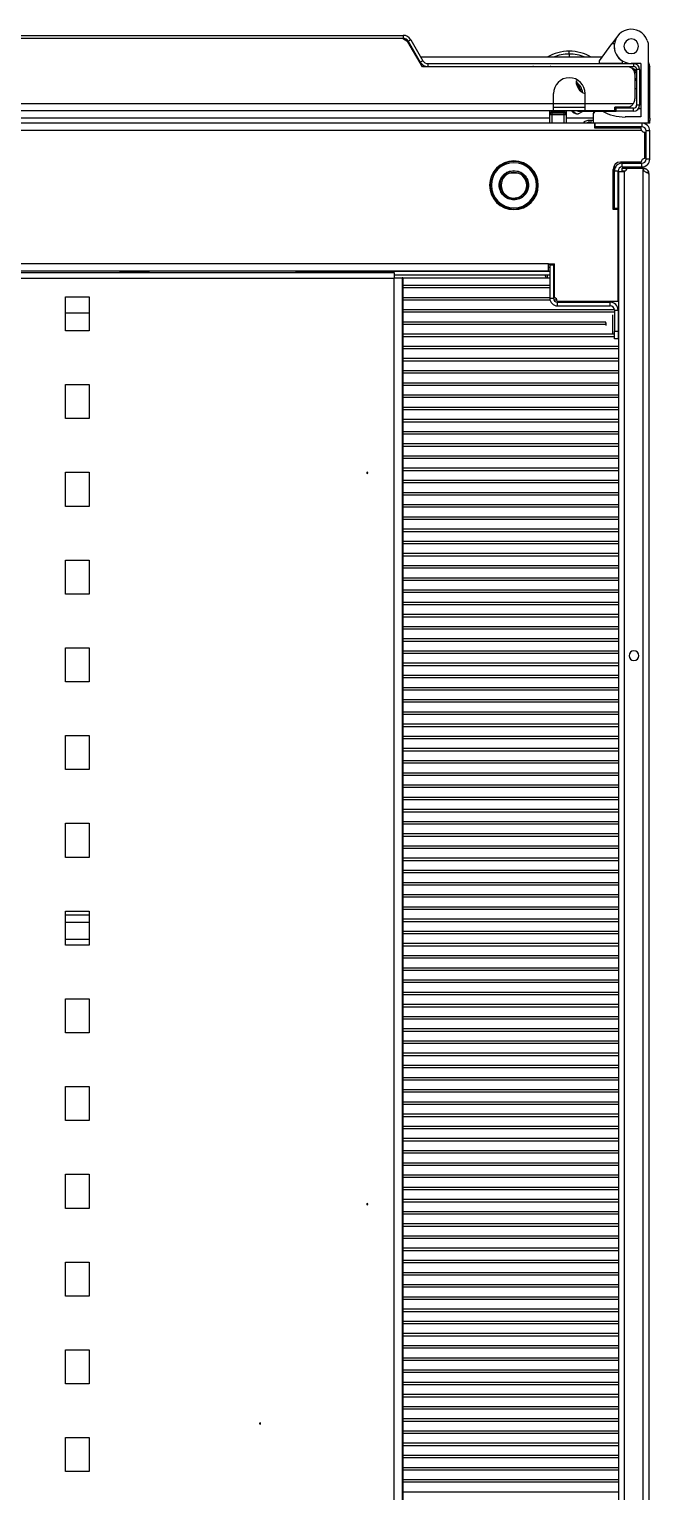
# Model space of a CAD drawing. Header units: millimetres. Extents: x 167 to 1022, y 285 to 720.
# Drawn here: x 721.2 to 746.6, y 659.5 to 719.5 of the extents above; entities that cross this region are included whole.
import ezdxf

# ---------------------------------------------------------------- set-up
doc = ezdxf.new("R2010")
doc.units = ezdxf.units.MM

msp = doc.modelspace()

# ---------------------------------------------------------------- linework, layer by layer
at = {"color": 7, "linetype": 'Continuous', "lineweight": 25}
for p, q in [((719.117, 719.214), (736.501, 719.214)), ((719.117, 719.094), (736.501, 719.094)), ((736.474, 719.084), (719.144, 719.084)), ((736.699, 718.954), (736.474, 719.084)), ((736.501, 719.214), (736.501, 719.094)), ((737.293, 717.924), (736.699, 718.954)), ((736.813, 719.034), (736.709, 718.974)), ((736.709, 718.974), (737.205, 718.114)), ((736.813, 719.034), (737.309, 718.174)), ((744.554, 718.164), (745.061, 718.863)), ((745.287, 719.175), (745.061, 718.863)), ((745.161, 718.863), (745.061, 718.863)), ((746.512, 719.003), (746.554, 718.887)), ((746.554, 718.887), (746.554, 715.614)), ((737.09, 718.314), (737.068, 718.314)), ((744.663, 718.314), (737.228, 718.314)), ((743.314, 718.448), (743.314, 718.564)), ((743.314, 718.448), (743.314, 718.314)), ((737.309, 718.174), (737.205, 718.114)), ((745.709, 717.924), (737.293, 717.924)), ((737.517, 718.054), (737.517, 717.934)), ((737.517, 718.054), (745.954, 718.054)), ((737.517, 717.934), (745.954, 717.934)), ((741.854, 717.934), (741.854, 717.924)), ((742.534, 717.934), (742.534, 717.924)), ((744.554, 718.064), (744.554, 718.164)), ((745.493, 718.064), (744.554, 718.064)), ((745.004, 718.064), (745.004, 718.054)), ((745.004, 717.934), (745.004, 717.924)), ((745.493, 718.064), (745.493, 718.164)), ((746.254, 718.064), (745.854, 718.064)), ((745.954, 718.054), (745.954, 717.934)), ((745.998, 717.674), (746.056, 717.707)), ((746.009, 717.624), (746.009, 716.61)), ((746.074, 717.654), (746.056, 717.707)), ((746.194, 717.814), (746.074, 717.814)), ((746.074, 717.814), (746.074, 716.344)), ((746.194, 717.814), (746.194, 716.344)), ((746.254, 718.064), (746.254, 715.864)), ((746.554, 718.007), (746.614, 717.914)), ((746.614, 717.914), (746.554, 717.914)), ((746.614, 715.814), (746.614, 717.914)), ((743.614, 717.207), (743.614, 717.341)), ((746.074, 717.014), (746.009, 717.014)), ((746.204, 717.014), (746.194, 717.014)), ((746.204, 716.864), (746.204, 717.014)), ((712.949, 716.424), (742.669, 716.424)), ((742.669, 716.424), (742.669, 716.824)), ((742.669, 716.124), (742.669, 716.424)), ((742.669, 716.424), (743.969, 716.424)), ((743.964, 716.846), (743.96, 716.844)), ((743.969, 716.424), (743.969, 716.824)), ((743.969, 716.124), (743.969, 716.424)), ((743.969, 716.424), (745.944, 716.424)), ((746.254, 716.864), (746.204, 716.864)), ((715.603, 716.124), (742.669, 716.124)), ((742.519, 715.814), (715.878, 715.814)), ((742.519, 716.004), (742.519, 716.124)), ((742.519, 715.965), (742.519, 716.004)), ((742.519, 715.965), (742.619, 715.965)), ((742.519, 715.614), (742.519, 715.965)), ((742.619, 716.075), (742.619, 716.124)), ((742.619, 716.036), (742.619, 716.075)), ((743.089, 716.075), (742.619, 716.075)), ((742.619, 715.965), (742.619, 716.036)), ((742.619, 716.036), (743.089, 716.036)), ((742.619, 715.965), (743.089, 715.965)), ((742.619, 715.614), (742.619, 715.965)), ((742.669, 716.274), (743.969, 716.274)), ((742.669, 716.124), (743.969, 716.124)), ((743.089, 716.124), (743.089, 716.075)), ((743.089, 716.075), (743.089, 716.036)), ((743.089, 716.036), (743.089, 715.965)), ((743.089, 715.965), (743.189, 715.965)), ((743.089, 715.965), (743.089, 715.614)), ((743.189, 716.124), (743.189, 716.004)), ((743.189, 716.004), (743.189, 715.965)), ((743.189, 715.965), (743.189, 715.614)), ((744.304, 715.814), (743.189, 715.814)), ((743.505, 716.031), (743.611, 715.99)), ((743.68, 715.989), (743.878, 716.104)), ((743.734, 716.104), (743.734, 716.124)), ((743.734, 716.104), (745.234, 716.104)), ((743.969, 716.124), (745.179, 716.124)), ((744.304, 716.104), (744.304, 716.014)), ((744.304, 716.014), (744.394, 716.104)), ((744.304, 715.614), (744.304, 716.014)), ((745.709, 716.274), (745.179, 716.274)), ((745.179, 716.124), (745.179, 716.274)), ((745.179, 716.264), (745.519, 716.264)), ((745.179, 716.224), (745.234, 716.224)), ((745.234, 716.104), (745.234, 716.224)), ((745.954, 716.224), (745.234, 716.224)), ((745.954, 716.104), (745.234, 716.104)), ((745.434, 716.224), (745.434, 716.264)), ((745.519, 716.264), (745.514, 716.274)), ((746.254, 715.864), (745.604, 715.864)), ((745.954, 716.104), (745.954, 716.224)), ((746.194, 716.344), (746.074, 716.344)), ((746.155, 716.214), (746.254, 716.214)), ((746.614, 715.814), (746.554, 715.814)), ((746.614, 715.814), (746.614, 715.714)), ((746.283, 715.314), (672.084, 715.314)), ((744.349, 715.614), (674.019, 715.614)), ((744.193, 715.714), (744.114, 715.723)), ((744.114, 715.723), (744.114, 715.632)), ((744.304, 715.714), (744.193, 715.714)), ((744.193, 715.714), (744.193, 715.614)), ((744.349, 715.614), (744.366, 715.614)), ((744.349, 715.614), (744.349, 715.414)), ((744.349, 715.464), (744.366, 715.464)), ((744.349, 715.414), (746.264, 715.414)), ((744.366, 715.614), (744.366, 715.464)), ((746.294, 715.614), (744.366, 715.614)), ((746.294, 715.464), (744.366, 715.464)), ((744.639, 715.464), (744.639, 715.414)), ((745.084, 715.414), (745.084, 715.464)), ((745.529, 715.414), (745.529, 715.464)), ((745.699, 715.414), (745.699, 715.464)), ((746.009, 715.414), (746.009, 715.464)), ((746.554, 715.614), (746.294, 715.614)), ((746.294, 715.614), (746.294, 715.464)), ((746.414, 714.164), (746.414, 715.238)), ((746.614, 715.294), (746.464, 715.294)), ((746.464, 714.134), (746.464, 715.294)), ((746.614, 715.714), (746.554, 715.714)), ((746.614, 715.614), (746.554, 715.614)), ((746.614, 715.614), (746.614, 715.714)), ((746.614, 714.134), (746.614, 715.294)), ((746.264, 714.014), (745.414, 714.014)), ((745.559, 714.014), (745.559, 713.964)), ((746.219, 714.014), (746.219, 713.964)), ((746.614, 714.134), (746.464, 714.134)), ((741.22, 713.554), (740.868, 713.554)), ((741.044, 713.589), (740.936, 713.567)), ((745.164, 713.724), (745.114, 713.724)), ((745.114, 712.064), (745.114, 713.714)), ((745.164, 713.554), (745.114, 713.554)), ((745.164, 713.874), (745.16, 713.874)), ((745.164, 713.874), (745.164, 713.724)), ((745.164, 713.644), (745.164, 713.724)), ((745.314, 713.644), (745.164, 713.644)), ((745.164, 712.114), (745.164, 713.644)), ((745.314, 712.114), (745.314, 713.644)), ((745.344, 713.405), (745.314, 713.414)), ((745.344, 713.624), (745.485, 713.624)), ((745.344, 604.904), (745.344, 713.624)), ((745.484, 713.814), (745.484, 713.964)), ((745.484, 713.964), (746.294, 713.964)), ((745.484, 713.814), (746.294, 713.814)), ((745.484, 713.644), (745.484, 713.764)), ((745.484, 713.764), (745.684, 713.764)), ((745.595, 713.644), (745.484, 713.644)), ((745.489, 713.794), (746.289, 713.794)), ((745.559, 713.814), (745.559, 713.794)), ((745.584, 604.889), (745.584, 713.639)), ((745.684, 713.737), (745.684, 713.764)), ((745.684, 713.764), (745.693, 713.764)), ((745.693, 713.764), (746.337, 713.764)), ((746.219, 713.814), (746.219, 713.794)), ((746.294, 713.814), (746.294, 713.964)), ((746.344, 713.764), (746.344, 713.715)), ((746.344, 604.812), (746.344, 713.715)), ((746.568, 713.609), (746.501, 713.584)), ((746.57, 713.576), (746.53, 713.576)), ((746.584, 713.524), (746.568, 713.609)), ((746.584, 713.524), (746.57, 713.576)), ((746.584, 605.004), (746.584, 713.524)), ((740.119, 713.064), (740.069, 713.064)), ((740.469, 713.064), (740.519, 713.064)), ((741.619, 713.064), (741.569, 713.064)), ((741.969, 713.064), (742.019, 713.064)), ((745.344, 712.974), (745.314, 712.974)), ((741.044, 712.539), (741.152, 712.56)), ((745.344, 712.474), (745.314, 712.474)), ((745.314, 712.414), (745.344, 712.422)), ((745.314, 712.064), (745.114, 712.064)), ((745.164, 712.114), (745.164, 712.064)), ((745.314, 712.114), (745.164, 712.114)), ((745.314, 708.314), (745.314, 712.064)), ((745.344, 710.564), (745.314, 710.534)), ((742.464, 709.834), (675.904, 709.834)), ((742.464, 709.834), (742.714, 709.834)), ((742.464, 709.534), (742.464, 709.834)), ((742.514, 709.804), (742.514, 709.834)), ((742.514, 709.804), (742.514, 708.434)), ((742.514, 709.804), (742.664, 709.804)), ((742.664, 709.804), (742.664, 709.834)), ((742.664, 709.804), (742.664, 708.434)), ((742.694, 709.264), (742.694, 709.834)), ((742.714, 708.455), (742.714, 709.834)), ((745.314, 710.044), (745.344, 710.014)), ((742.464, 709.534), (675.904, 709.534)), ((719.864, 709.489), (736.134, 709.489)), ((719.984, 709.249), (736.134, 709.249)), ((724.879, 709.534), (724.879, 709.489)), ((726.079, 709.524), (724.879, 709.524)), ((726.079, 709.534), (726.079, 709.489)), ((732.119, 709.489), (732.119, 709.534)), ((734.464, 709.524), (732.119, 709.524)), ((734.474, 709.534), (734.464, 709.524)), ((734.987, 709.524), (734.464, 709.524)), ((734.764, 709.524), (734.764, 709.489)), ((734.988, 709.534), (734.987, 709.524)), ((734.987, 709.524), (735.664, 709.524)), ((735.364, 709.524), (735.364, 709.489)), ((735.664, 709.524), (735.653, 709.534)), ((742.514, 709.524), (735.664, 709.524)), ((736.134, 709.489), (736.134, 709.249)), ((742.514, 709.374), (736.134, 709.374)), ((736.134, 709.264), (736.461, 709.264)), ((736.134, 609.279), (736.134, 709.249)), ((736.461, 709.264), (736.461, 609.264)), ((736.484, 709.264), (736.461, 709.264)), ((736.484, 709.264), (742.514, 709.264)), ((736.484, 709.264), (736.484, 609.264)), ((742.414, 709.374), (742.414, 709.264)), ((742.514, 709.694), (742.464, 709.694)), ((742.664, 709.264), (742.714, 709.264)), ((745.314, 709.264), (745.344, 709.264)), ((736.484, 708.964), (742.514, 708.964)), ((736.484, 708.864), (742.514, 708.864)), ((742.664, 708.964), (742.714, 708.964)), ((742.664, 708.864), (742.714, 708.864)), ((745.314, 708.964), (745.344, 708.964)), ((745.314, 708.864), (745.344, 708.864)), ((722.654, 707.089), (722.654, 708.489)), ((722.654, 708.489), (723.634, 708.489)), ((723.634, 708.474), (722.654, 708.474)), ((723.634, 708.489), (723.634, 707.089)), ((736.484, 708.464), (742.514, 708.464)), ((736.484, 708.364), (742.521, 708.364)), ((742.514, 708.434), (742.664, 708.434)), ((742.664, 708.464), (742.714, 708.464)), ((742.679, 708.364), (742.805, 708.364)), ((742.814, 708.314), (745.314, 708.314)), ((742.834, 708.114), (742.834, 708.264)), ((742.834, 708.264), (744.994, 708.264)), ((742.834, 708.114), (744.994, 708.114)), ((744.994, 708.114), (744.994, 708.264)), ((745.314, 708.464), (745.344, 708.464)), ((745.314, 708.364), (745.344, 708.364)), ((723.634, 707.814), (722.654, 707.814)), ((736.484, 707.964), (745.163, 707.964)), ((736.484, 707.864), (745.164, 707.864)), ((736.484, 707.464), (744.815, 707.464)), ((744.814, 707.439), (744.814, 707.309)), ((745.084, 707.746), (745.084, 707.002)), ((745.164, 707.944), (745.314, 707.944)), ((745.164, 707.944), (745.164, 707.064)), ((745.313, 707.964), (745.344, 707.964)), ((745.314, 707.944), (745.314, 707.064)), ((745.314, 707.864), (745.344, 707.864)), ((745.314, 707.464), (745.344, 707.464)), ((723.634, 707.089), (722.654, 707.089)), ((736.484, 707.364), (744.814, 707.364)), ((736.484, 706.964), (745.164, 706.964)), ((736.484, 706.864), (745.164, 706.864)), ((745.084, 706.964), (745.084, 706.941)), ((745.164, 706.764), (745.164, 707.064)), ((745.314, 707.064), (745.164, 707.064)), ((745.314, 707.364), (745.344, 707.364)), ((745.314, 707.064), (745.314, 706.764)), ((745.314, 706.964), (745.344, 706.964)), ((745.314, 706.864), (745.344, 706.864)), ((736.484, 706.464), (745.344, 706.464)), ((736.484, 706.364), (745.344, 706.364)), ((745.314, 706.764), (745.164, 706.764)), ((736.484, 705.964), (745.344, 705.964)), ((736.484, 705.864), (745.344, 705.864)), ((736.484, 705.464), (745.344, 705.464)), ((736.484, 705.364), (745.344, 705.364)), ((722.654, 704.889), (723.634, 704.889)), ((722.654, 703.489), (722.654, 704.889)), ((723.634, 704.889), (723.634, 703.489)), ((736.484, 704.964), (745.344, 704.964)), ((736.484, 704.864), (745.344, 704.864)), ((736.484, 704.464), (745.344, 704.464)), ((736.484, 704.364), (745.344, 704.364)), ((736.484, 703.964), (745.344, 703.964)), ((736.484, 703.864), (745.344, 703.864)), ((723.634, 703.489), (722.654, 703.489)), ((736.484, 703.464), (745.344, 703.464)), ((736.484, 703.364), (745.344, 703.364)), ((736.484, 702.964), (745.344, 702.964)), ((736.484, 702.864), (745.344, 702.864)), ((736.484, 702.464), (745.344, 702.464)), ((736.484, 702.364), (745.344, 702.364)), ((736.484, 701.964), (745.344, 701.964)), ((736.484, 701.864), (745.344, 701.864)), ((736.484, 701.464), (745.344, 701.464)), ((722.654, 701.289), (723.634, 701.289)), ((722.654, 699.889), (722.654, 701.289)), ((723.634, 701.289), (723.634, 699.889)), ((735.034, 701.264), (735.034, 701.289)), ((735.034, 701.264), (735.034, 701.239)), ((736.484, 701.364), (745.344, 701.364)), ((736.484, 700.964), (745.344, 700.964)), ((736.484, 700.864), (745.344, 700.864)), ((736.484, 700.464), (745.344, 700.464)), ((736.484, 700.364), (745.344, 700.364)), ((723.634, 699.889), (722.654, 699.889)), ((736.484, 699.964), (745.344, 699.964)), ((736.484, 699.864), (745.344, 699.864)), ((736.484, 699.464), (745.344, 699.464)), ((736.484, 699.364), (745.344, 699.364)), ((736.484, 698.964), (745.344, 698.964)), ((736.484, 698.864), (745.344, 698.864)), ((736.484, 698.464), (745.344, 698.464)), ((736.484, 698.364), (745.344, 698.364)), ((736.484, 697.964), (745.344, 697.964)), ((736.484, 697.864), (745.344, 697.864)), ((722.654, 697.689), (723.634, 697.689)), ((722.654, 696.289), (722.654, 697.689)), ((723.634, 697.689), (723.634, 696.289)), ((736.484, 697.464), (745.344, 697.464)), ((736.484, 697.364), (745.344, 697.364)), ((736.484, 696.964), (745.344, 696.964)), ((736.484, 696.864), (745.344, 696.864)), ((723.634, 696.289), (722.654, 696.289)), ((736.484, 696.464), (745.344, 696.464)), ((736.484, 696.364), (745.344, 696.364)), ((736.484, 695.964), (745.344, 695.964)), ((736.484, 695.864), (745.344, 695.864)), ((736.484, 695.464), (745.344, 695.464)), ((736.484, 695.364), (745.344, 695.364)), ((736.484, 694.964), (745.344, 694.964)), ((736.484, 694.864), (745.344, 694.864)), ((736.484, 694.464), (745.344, 694.464)), ((736.484, 694.364), (745.344, 694.364)), ((722.654, 694.089), (723.634, 694.089)), ((722.654, 692.689), (722.654, 694.089)), ((723.634, 694.089), (723.634, 692.689)), ((736.484, 693.964), (745.344, 693.964)), ((736.484, 693.864), (745.344, 693.864)), ((736.484, 693.464), (745.344, 693.464)), ((736.484, 693.364), (745.344, 693.364)), ((723.634, 692.689), (722.654, 692.689)), ((736.484, 692.964), (745.344, 692.964)), ((736.484, 692.864), (745.344, 692.864)), ((736.484, 692.464), (745.344, 692.464)), ((736.484, 692.364), (745.344, 692.364)), ((736.484, 691.964), (745.344, 691.964)), ((736.484, 691.864), (745.344, 691.864)), ((736.484, 691.464), (745.344, 691.464)), ((736.484, 691.364), (745.344, 691.364)), ((736.484, 690.964), (745.344, 690.964)), ((736.484, 690.864), (745.344, 690.864)), ((722.654, 690.489), (723.634, 690.489)), ((722.654, 689.089), (722.654, 690.489)), ((723.634, 690.489), (723.634, 689.089)), ((736.484, 690.464), (745.344, 690.464)), ((736.484, 690.364), (745.344, 690.364)), ((736.484, 689.964), (745.344, 689.964)), ((736.484, 689.864), (745.344, 689.864)), ((736.484, 689.464), (745.344, 689.464)), ((723.634, 689.089), (722.654, 689.089)), ((736.484, 689.364), (745.344, 689.364)), ((736.484, 688.964), (745.344, 688.964)), ((736.484, 688.864), (745.344, 688.864)), ((736.484, 688.464), (745.344, 688.464)), ((736.484, 688.364), (745.344, 688.364)), ((736.484, 687.964), (745.344, 687.964)), ((736.484, 687.864), (745.344, 687.864)), ((736.484, 687.464), (745.344, 687.464)), ((736.484, 687.364), (745.344, 687.364)), ((722.654, 686.889), (723.634, 686.889)), ((722.654, 685.489), (722.654, 686.889)), ((723.634, 686.889), (723.634, 685.489)), ((736.484, 686.964), (745.344, 686.964)), ((736.484, 686.864), (745.344, 686.864)), ((736.484, 686.464), (745.344, 686.464)), ((736.484, 686.364), (745.344, 686.364)), ((736.484, 685.964), (745.344, 685.964)), ((736.484, 685.864), (745.344, 685.864)), ((723.634, 685.489), (722.654, 685.489)), ((736.484, 685.464), (745.344, 685.464)), ((736.484, 685.364), (745.344, 685.364)), ((736.484, 684.964), (745.344, 684.964)), ((736.484, 684.864), (745.344, 684.864)), ((736.484, 684.464), (745.344, 684.464)), ((736.484, 684.364), (745.344, 684.364)), ((736.484, 683.964), (745.344, 683.964)), ((736.484, 683.864), (745.344, 683.864)), ((736.484, 683.464), (745.344, 683.464)), ((722.654, 683.289), (723.634, 683.289)), ((722.654, 681.889), (722.654, 683.289)), ((722.654, 683.134), (723.634, 683.134)), ((722.654, 682.834), (723.634, 682.834)), ((723.634, 683.289), (723.634, 681.889)), ((736.484, 683.364), (745.344, 683.364)), ((736.484, 682.964), (745.344, 682.964)), ((736.484, 682.864), (745.344, 682.864)), ((736.484, 682.464), (745.344, 682.464)), ((736.484, 682.364), (745.344, 682.364)), ((722.654, 682.134), (723.634, 682.134)), ((723.634, 681.889), (722.654, 681.889)), ((736.484, 681.964), (745.344, 681.964)), ((736.484, 681.864), (745.344, 681.864)), ((736.484, 681.464), (745.344, 681.464)), ((736.484, 681.364), (745.344, 681.364)), ((736.484, 680.964), (745.344, 680.964)), ((736.484, 680.864), (745.344, 680.864)), ((736.484, 680.464), (745.344, 680.464)), ((736.484, 680.364), (745.344, 680.364)), ((736.484, 679.964), (745.344, 679.964)), ((736.484, 679.864), (745.344, 679.864)), ((722.654, 679.689), (723.634, 679.689)), ((722.654, 678.289), (722.654, 679.689)), ((723.634, 679.689), (723.634, 678.289)), ((736.484, 679.464), (745.344, 679.464)), ((736.484, 679.364), (745.344, 679.364)), ((736.484, 678.964), (745.344, 678.964)), ((736.484, 678.864), (745.344, 678.864)), ((723.634, 678.289), (722.654, 678.289)), ((736.484, 678.464), (745.344, 678.464)), ((736.484, 678.364), (745.344, 678.364)), ((736.484, 677.964), (745.344, 677.964)), ((736.484, 677.864), (745.344, 677.864)), ((736.484, 677.464), (745.344, 677.464)), ((736.484, 677.364), (745.344, 677.364)), ((736.484, 676.964), (745.344, 676.964)), ((736.484, 676.864), (745.344, 676.864)), ((736.484, 676.464), (745.344, 676.464)), ((736.484, 676.364), (745.344, 676.364)), ((722.654, 676.089), (723.634, 676.089)), ((722.654, 674.689), (722.654, 676.089)), ((723.634, 676.089), (723.634, 674.689)), ((736.484, 675.964), (745.344, 675.964)), ((736.484, 675.864), (745.344, 675.864)), ((736.484, 675.464), (745.344, 675.464)), ((736.484, 675.364), (745.344, 675.364)), ((723.634, 674.689), (722.654, 674.689)), ((736.484, 674.964), (745.344, 674.964)), ((736.484, 674.864), (745.344, 674.864)), ((736.484, 674.464), (745.344, 674.464)), ((736.484, 674.364), (745.344, 674.364)), ((736.484, 673.964), (745.344, 673.964)), ((736.484, 673.864), (745.344, 673.864)), ((736.484, 673.464), (745.344, 673.464)), ((736.484, 673.364), (745.344, 673.364)), ((736.484, 672.964), (745.344, 672.964)), ((736.484, 672.864), (745.344, 672.864)), ((722.654, 672.489), (723.634, 672.489)), ((722.654, 671.089), (722.654, 672.489)), ((723.634, 672.489), (723.634, 671.089)), ((736.484, 672.464), (745.344, 672.464)), ((736.484, 672.364), (745.344, 672.364)), ((736.484, 671.964), (745.344, 671.964)), ((736.484, 671.864), (745.344, 671.864)), ((736.484, 671.464), (745.344, 671.464)), ((723.634, 671.089), (722.654, 671.089)), ((735.034, 671.264), (735.034, 671.289)), ((735.034, 671.264), (735.034, 671.239)), ((736.484, 671.364), (745.344, 671.364)), ((736.484, 670.964), (745.344, 670.964)), ((736.484, 670.864), (745.344, 670.864)), ((736.484, 670.464), (745.344, 670.464)), ((736.484, 670.364), (745.344, 670.364)), ((736.484, 669.964), (745.344, 669.964)), ((736.484, 669.864), (745.344, 669.864)), ((736.484, 669.464), (745.344, 669.464)), ((736.484, 669.364), (745.344, 669.364)), ((722.654, 668.889), (723.634, 668.889)), ((722.654, 667.489), (722.654, 668.889)), ((723.634, 668.889), (723.634, 667.489)), ((736.484, 668.964), (745.344, 668.964)), ((736.484, 668.864), (745.344, 668.864)), ((736.484, 668.464), (745.344, 668.464)), ((736.484, 668.364), (745.344, 668.364)), ((736.484, 667.964), (745.344, 667.964)), ((736.484, 667.864), (745.344, 667.864)), ((723.634, 667.489), (722.654, 667.489)), ((736.484, 667.464), (745.344, 667.464)), ((736.484, 667.364), (745.344, 667.364)), ((736.484, 666.964), (745.344, 666.964)), ((736.484, 666.864), (745.344, 666.864)), ((736.484, 666.464), (745.344, 666.464)), ((736.484, 666.364), (745.344, 666.364)), ((736.484, 665.964), (745.344, 665.964)), ((736.484, 665.864), (745.344, 665.864)), ((736.484, 665.464), (745.344, 665.464)), ((722.654, 665.289), (723.634, 665.289)), ((722.654, 663.889), (722.654, 665.289)), ((723.634, 665.289), (723.634, 663.889)), ((736.484, 665.364), (745.344, 665.364)), ((736.484, 664.964), (745.344, 664.964)), ((736.484, 664.864), (745.344, 664.864)), ((736.484, 664.464), (745.344, 664.464)), ((736.484, 664.364), (745.344, 664.364)), ((723.634, 663.889), (722.654, 663.889)), ((736.484, 663.964), (745.344, 663.964)), ((736.484, 663.864), (745.344, 663.864)), ((736.484, 663.464), (745.344, 663.464)), ((736.484, 663.364), (745.344, 663.364)), ((736.484, 662.964), (745.344, 662.964)), ((736.484, 662.864), (745.344, 662.864)), ((736.484, 662.464), (745.344, 662.464)), ((730.634, 662.264), (730.634, 662.289)), ((730.634, 662.264), (730.634, 662.239)), ((736.484, 662.364), (745.344, 662.364)), ((736.484, 661.964), (745.344, 661.964)), ((736.484, 661.864), (745.344, 661.864)), ((722.654, 661.689), (723.634, 661.689)), ((722.654, 660.289), (722.654, 661.689)), ((723.634, 661.689), (723.634, 660.289)), ((736.484, 661.464), (745.344, 661.464)), ((736.484, 661.364), (745.344, 661.364)), ((736.484, 660.964), (745.344, 660.964)), ((736.484, 660.864), (745.344, 660.864)), ((723.634, 660.289), (722.654, 660.289)), ((736.484, 660.464), (745.344, 660.464)), ((736.484, 660.364), (745.344, 660.364)), ((736.484, 659.964), (745.344, 659.964)), ((736.484, 659.864), (745.344, 659.864)), ((736.484, 659.464), (745.344, 659.464))]:
    msp.add_line(p, q, dxfattribs=at)
at = {"color": 7, "linetype": 'Continuous', "lineweight": 25, "flags": 128}
for points in [[(741.854, 717.934), (741.823, 717.931), (741.798, 717.924)], [(742.589, 717.924), (742.565, 717.931), (742.534, 717.934)], [(746.009, 717.331), (746.072, 717.409), (746.074, 717.412)], [(745.489, 713.794), (745.535, 713.771), (745.551, 713.764)], [(746.289, 713.794), (746.242, 713.771), (746.227, 713.764)]]:
    msp.add_lwpolyline(points, dxfattribs=at)
at = {"color": 7, "linetype": 'Continuous', "lineweight": 25}
for centre, radius, start, end in [((745.854, 718.764), 0.7, 20, 270), ((736.501, 718.854), 0.36, 30, 90), ((736.501, 718.854), 0.24, 30, 90), ((745.854, 718.764), 0.7, 171.87037, 238.99728), ((745.854, 718.764), 0.3, 0, 180), ((743.314, 716.814), 1.75, 90, 121.00272), ((743.314, 716.814), 1.634, 90, 113.35034), ((743.314, 716.814), 1.75, 58.99728, 90), ((743.314, 716.814), 1.634, 66.64966, 90), ((745.854, 718.764), 0.3, 180, 0), ((737.517, 718.294), 0.36, 210, 270), ((737.517, 718.294), 0.24, 210, 270), ((745.709, 717.624), 0.3, 0, 90), ((745.804, 717.564), 0.31, 29.71806, 73.31194), ((745.954, 717.814), 0.24, 0, 90), ((745.954, 717.814), 0.12, 0, 90), ((743.319, 716.824), 0.65, 0, 180), ((744.059, 717.274), 0.45, 164.1535, 258.45475), ((743.314, 716.814), 0.55, 5.82532, 57.56116), ((743.314, 716.814), 0.5, 10.10027, 53.28622), ((745.709, 716.61), 0.3, 321.69356, 0), ((742.606, 715.986), 0.0893, 81.95053, 168.57825), ((742.606, 715.948), 0.0893, 81.95053, 168.57825), ((743.101, 715.986), 0.0893, 11.42175, 98.04947), ((743.101, 715.948), 0.0893, 11.42175, 98.04947), ((743.734, 716.344), 0.24, 246.44354, 270), ((745.604, 717.767), 1.904, 240.91756, 270), ((745.954, 716.344), 0.24, 270, 360), ((745.954, 716.344), 0.12, 270, 360), ((746.414, 715.388), 0.15, 209.56715, 270), ((746.294, 715.294), 0.32, 0, 90), ((746.294, 715.294), 0.17, 0, 90), ((741.044, 713.064), 1, 0, 180), ((741.044, 713.064), 0.975, 360, 180), ((745.414, 713.714), 0.3, 90, 180), ((746.414, 714.014), 0.15, 90, 180), ((746.294, 714.134), 0.32, 270, 0), ((746.294, 714.134), 0.17, 270, 0), ((741.044, 713.064), 0.925, 360, 180), ((741.044, 713.064), 0.575, 360, 180), ((741.044, 713.064), 0.525, 360, 180), ((745.484, 713.644), 0.32, 90, 180), ((745.484, 713.644), 0.17, 90, 180), ((745.51, 713.814), 0.19, 292.82211, 344.74248), ((746.527, 713.764), 0.19, 180, 194.80104), ((741.044, 713.064), 1, 180, 0), ((741.044, 713.064), 0.975, 180, 360), ((741.044, 713.064), 0.925, 180, 360), ((741.044, 713.064), 0.575, 180, 360), ((741.044, 713.064), 0.525, 180, 360), ((743.21, 709.814), 0.997, 206.18698, 213.47873), ((742.834, 708.434), 0.32, 180, 270), ((742.834, 708.434), 0.17, 180, 270), ((742.664, 708.314), 0.15, 0, 70.52878), ((744.994, 707.944), 0.32, 0, 90), ((744.994, 707.944), 0.17, 0, 90), ((735.034, 701.264), 0.025, 90, 270), ((735.034, 701.264), 0.025, 270, 90), ((745.964, 693.764), 0.2, 0, 180), ((745.964, 693.764), 0.2, 180, 0), ((735.034, 671.264), 0.025, 90, 270), ((735.034, 671.264), 0.025, 270, 90), ((730.634, 662.264), 0.025, 0, 180), ((730.634, 662.264), 0.025, 180, 0)]:
    msp.add_arc(centre, radius, start, end, dxfattribs=at)
for points, knots in [([(746.056, 717.707), (746.033, 717.741), (746.001, 717.789), (745.948, 717.812), (745.932, 717.818)], [0, 0, 0, 0, 0.692204, 1, 1, 1, 1]), ([(746.074, 717.718), (746.073, 717.717), (746.057, 717.708), (746.056, 717.708), (746.056, 717.707)], [0, 0, 0, 0, 0.0700847, 1, 1, 1, 1]), ([(746.613, 717.932), (746.613, 717.934), (746.613, 717.938), (746.611, 717.963), (746.606, 717.996), (746.592, 718.048), (746.576, 718.095), (746.555, 718.122), (746.554, 718.123)], [0, 0, 0, 0, 0.163596, 0.327321, 0.491191, 0.655127, 0.981755, 1, 1, 1, 1]), ([(746.009, 717.353), (746.018, 717.36), (746.05, 717.385), (746.064, 717.426), (746.074, 717.455)], [0, 0, 0, 0, 0.272409, 1, 1, 1, 1]), ([(745.709, 716.274), (745.733, 716.276), (745.783, 716.28), (745.849, 716.313), (745.904, 716.362), (745.931, 716.403), (745.944, 716.424)], [0, 0, 0, 0, 0.249753, 0.49975, 0.749924, 1, 1, 1, 1]), ([(743.505, 716.033), (743.494, 716.038), (743.468, 716.049), (743.43, 716.085), (743.41, 716.115), (743.404, 716.124)], [0, 0, 0, 0, 0.354693, 0.813467, 1, 1, 1, 1]), ([(743.68, 715.989), (743.68, 715.989), (743.669, 715.975), (743.626, 715.98), (743.559, 716.015), (743.499, 716.07), (743.47, 716.113), (743.463, 716.124)], [0, 0, 0, 0, 0.001065, 0.299437, 0.600222, 0.897843, 1, 1, 1, 1]), ([(744.114, 715.723), (744.085, 715.721), (744.027, 715.717), (743.961, 715.689), (743.924, 715.663), (743.909, 715.648), (743.902, 715.638), (743.898, 715.628), (743.899, 715.621), (743.905, 715.616), (743.911, 715.615), (743.915, 715.614)], [0, 0, 0, 0, 0.249974, 0.4992753, 0.6242684, 0.6869166, 0.7495415, 0.8121475, 0.8747512, 0.9373617, 1, 1, 1, 1]), ([(744.114, 715.632), (744.103, 715.631), (744.082, 715.63), (744.055, 715.624), (744.043, 715.616), (744.039, 715.614)], [0, 0, 0, 0, 0.408825, 0.817716, 1, 1, 1, 1]), ([(744.193, 715.614), (744.18, 715.619), (744.155, 715.629), (744.128, 715.631), (744.114, 715.632)], [0, 0, 0, 0, 0.500105, 1, 1, 1, 1]), ([(746.283, 715.314), (746.278, 715.33), (746.266, 715.364), (746.265, 715.397), (746.264, 715.414)], [0, 0, 0, 0, 0.499972, 1, 1, 1, 1]), ([(745.485, 713.624), (745.501, 713.625), (745.534, 713.626), (745.567, 713.634), (745.584, 713.639)], [0, 0, 0, 0, 0.499987, 1, 1, 1, 1]), ([(746.344, 713.764), (746.357, 713.763), (746.385, 713.762), (746.425, 713.751), (746.463, 713.734), (746.496, 713.711), (746.523, 713.685), (746.544, 713.657), (746.56, 713.63), (746.565, 713.616), (746.568, 713.609)], [0, 0, 0, 0, 0.125007, 0.250015, 0.375023, 0.500038, 0.625051, 0.750066, 0.875064, 1, 1, 1, 1]), ([(746.344, 713.715), (746.35, 713.702), (746.362, 713.676), (746.392, 713.643), (746.426, 713.618), (746.462, 713.598), (746.496, 713.584), (746.527, 713.576), (746.553, 713.573), (746.564, 713.575), (746.57, 713.576)], [0, 0, 0, 0, 0.124893, 0.249876, 0.374897, 0.499919, 0.624947, 0.749965, 0.874984, 1, 1, 1, 1]), ([(746.58, 713.525), (746.578, 713.536), (746.575, 713.553), (746.566, 713.57), (746.563, 713.576)], [0, 0, 0, 0, 0.630935, 1, 1, 1, 1]), ([(740.519, 713.064), (740.519, 713.064), (740.506, 713.002), (740.531, 712.94), (740.556, 712.878)], [0, 0, 0, 0, 0.0001026, 1, 1, 1, 1]), ([(741.569, 713.064), (741.569, 713.064), (741.581, 713.126), (741.556, 713.188), (741.532, 713.25)], [0, 0, 0, 0, 0.000103, 1, 1, 1, 1]), ([(744.784, 707.439), (744.785, 707.439), (744.787, 707.439), (744.805, 707.439), (744.814, 707.439)], [0, 0, 0, 0, 0.500044, 1, 1, 1, 1])]:
    msp.add_open_spline(points, degree=3, knots=knots, dxfattribs=at)
for points in [[(741.044, 712.464), (740.965, 712.473), (740.808, 712.491), (740.608, 712.63), (740.475, 712.828), (740.428, 713.064), (740.475, 713.3), (740.608, 713.498), (740.808, 713.637), (740.965, 713.655), (741.044, 713.664)], [(741.044, 713.664), (741.122, 713.655), (741.279, 713.637), (741.479, 713.498), (741.612, 713.3), (741.659, 713.064), (741.612, 712.828), (741.479, 712.63), (741.279, 712.491), (741.122, 712.473), (741.044, 712.464)]]:
    msp.add_open_spline(points, degree=3, dxfattribs=at)

doc.saveas('drawing.dxf')
